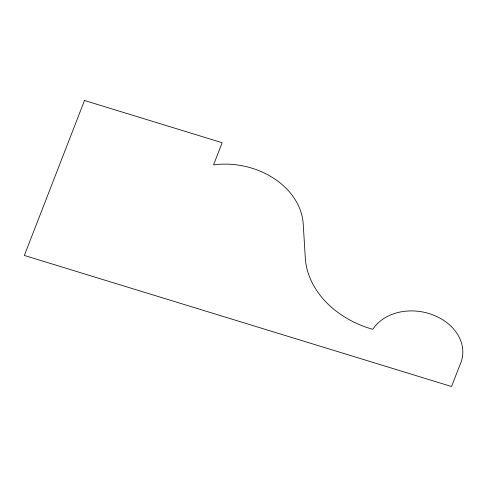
<?xml version="1.0" encoding="UTF-8"?>
<svg xmlns="http://www.w3.org/2000/svg" width="487" height="487" viewBox="0 0 487 487"><rect width="100%" height="100%" fill="white"/><g stroke="black" fill="none" stroke-linecap="round" stroke-linejoin="round"><path stroke-width="0.73" d="M84.501 100.486L24.35 255.456L451.546 386.514L460.142 364.373A47.726 37.609 10.1 0 0 433.765 315.211A47.726 37.609 10.1 0 0 372.817 329.328A92.299 72.727 10.1 0 1 305.294 257.842L303.224 223.977A72.782 57.356 10.1 0 0 213.562 164.856L222.157 142.715L84.501 100.486"/></g></svg>
